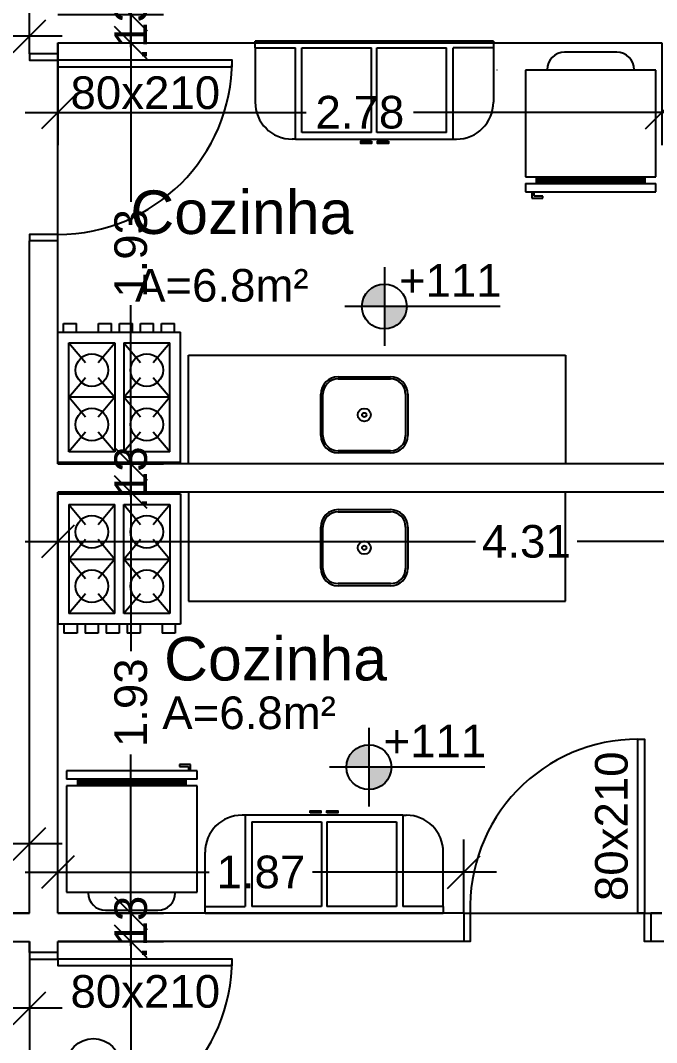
# Model space of a CAD drawing. Extents: x -120 to 1117, y 5 to 675.
# Drawn here: x 25.982 to 28.905, y 86.52 to 91.217 of the extents above; entities that cross this region are included whole.
import ezdxf
from ezdxf.enums import TextEntityAlignment as Align

# ---------------------------------------------------------------- set-up
doc = ezdxf.new("R2010")
doc.units = 0
doc.header["$MEASUREMENT"] = 0
doc.layers.get('0').update_dxf_attribs({"linetype": 'CONTINUOUS'})
doc.layers.get('DEFPOINTS').update_dxf_attribs({"linetype": 'CONTINUOUS'})
for name, color, linetype in [('cota', 1, 'CONTINUOUS'), ('janela-porta', 6, 'CONTINUOUS'), ('moveis', 253, 'CONTINUOUS'), ('nivel', 4, 'CONTINUOUS'), ('parede', 2, 'CONTINUOUS'), ('piso', 4, 'CONTINUOUS'), ('texto', 7, 'CONTINUOUS'), ('vegetacao', 82, 'CONTINUOUS')]:
    doc.layers.add(name, color=color, linetype=linetype)
doc.styles.get("Standard").update_dxf_attribs({"font": 'arial.ttf'})
doc.dimstyles.new('cotass', dxfattribs={"dimtxt": 0.15, "dimasz": 0.15, "dimexe": 0.15, "dimexo": 0, "dimgap": 0.05, "dimtad": 0, "dimzin": 4, "dimdsep": 46, "dimtxsty": 'Standard', "dimblk": 'OBLIQUE', "dimcen": 0, "dimdle": 0.15, "dimclrd": 256, "dimclrt": 4, "dimadec": 0, "dimazin": 1, "dimtfac": 1, "dimtix": 1, "dimtofl": 0, "dimtmove": 0, "dimatfit": 3, "dimldrblk": 'OPEN30', "dimfxl": 0, "dimtolj": 1, "dimtzin": 0, "dimlwd": -1, "dimarcsym": 0})

# ---------------------------------------------------------------- blocks, each defined once
blk = doc.blocks.new('_Oblique')
at = {"color": 0, "linetype": 'ByBlock', "lineweight": -2}
blk.add_line((-0.5, -0.5), (0.5, 0.5), dxfattribs=at)
blk = doc.blocks.new('*D203')
at = {"layer": 'cota', "color": 0, "lineweight": -2, "transparency": 16777216}
for p, q in [((23.2193, 86.9837), (23.2193, 86.5277)), ((26.0244, 86.9837), (26.0244, 86.5277))]:
    blk.add_line(p, q, dxfattribs=at)
at = {"layer": 'cota', "transparency": 16777216}
for p, q in [((23.0693, 86.6777), (24.3902, 86.6777)), ((26.1744, 86.6777), (24.8535, 86.6777))]:
    blk.add_line(p, q, dxfattribs=at)
at = {"layer": 'DEFPOINTS', "color": 0, "transparency": 16777216}
for p in [(23.2193, 86.9837), (26.0244, 86.9837), (26.0244, 86.6777)]:
    blk.add_point(p, dxfattribs=at)
at = {"layer": 'cota', "transparency": 16777216, "xscale": 0.15, "yscale": 0.15, "zscale": 0.15, "rotation": 180}
blk.add_blockref('_Oblique', (23.2193, 86.6777), dxfattribs=at)
at = {"layer": 'cota', "transparency": 16777216, "xscale": 0.15, "yscale": 0.15, "zscale": 0.15}
blk.add_blockref('_Oblique', (26.0244, 86.6777), dxfattribs=at)
at = {"layer": 'cota', "color": 4, "transparency": 16777216, "insert": (24.6219, 86.6777), "char_height": 0.15, "attachment_point": 5}
blk.add_mtext('\\A1;2.81', dxfattribs=at)
blk = doc.blocks.new('_Open30')
at = {"color": 0, "linetype": 'ByBlock', "lineweight": -2}
for p, q in [((-1, 0.268), (0, 0)), ((0, 0), (-1, -0.268)), ((0, 0), (-1, 0))]:
    blk.add_line(p, q, dxfattribs=at)
blk = doc.blocks.new('*D208')
at = {"layer": 'cota', "transparency": 16777216}
for p, q in [((26.4898, 87.1337), (26.4898, 85.4135)), ((26.4898, 83.2037), (26.4898, 84.9239))]:
    blk.add_line(p, q, dxfattribs=at)
at = {"layer": 'cota', "color": 0, "lineweight": -2, "transparency": 16777216}
for p, q in [((26.1544, 86.9837), (26.6398, 86.9837)), ((26.1544, 83.3537), (26.6398, 83.3537))]:
    blk.add_line(p, q, dxfattribs=at)
at = {"layer": 'DEFPOINTS', "color": 0, "transparency": 16777216}
for p in [(26.1544, 86.9837), (26.4898, 86.9837), (26.1544, 83.3537)]:
    blk.add_point(p, dxfattribs=at)
at = {"layer": 'cota', "transparency": 16777216, "xscale": 0.15, "yscale": 0.15, "zscale": 0.15}
for p, rotation in [((26.4898, 86.9837), 90), ((26.4898, 83.3537), 270)]:
    blk.add_blockref('_Oblique', p, dxfattribs=dict(at, rotation=rotation))
at = {"layer": 'cota', "color": 4, "transparency": 16777216, "insert": (26.4898, 85.1687), "char_height": 0.15, "attachment_point": 5, "rotation": 90}
blk.add_mtext('\\A1;3.63', dxfattribs=at)
blk = doc.blocks.new('*D209')
at = {"layer": 'cota', "transparency": 16777216}
for p, q in [((26.4898, 87.1137), (26.4898, 87.2637)), ((26.4898, 86.9837), (26.4898, 86.8337))]:
    blk.add_line(p, q, dxfattribs=at)
at = {"layer": 'cota', "color": 0, "lineweight": -2, "transparency": 16777216}
for p, q in [((26.1544, 87.1137), (26.6398, 87.1137)), ((26.1544, 86.9837), (26.6398, 86.9837))]:
    blk.add_line(p, q, dxfattribs=at)
at = {"layer": 'DEFPOINTS', "color": 0, "transparency": 16777216}
for p in [(26.1544, 87.1137), (26.4898, 87.1137), (26.1544, 86.9837)]:
    blk.add_point(p, dxfattribs=at)
at = {"layer": 'cota', "transparency": 16777216, "xscale": 0.15, "yscale": 0.15, "zscale": 0.15}
for p, rotation in [((26.4898, 87.1137), 270), ((26.4898, 86.9837), 90)]:
    blk.add_blockref('_Oblique', p, dxfattribs=dict(at, rotation=rotation))
at = {"layer": 'cota', "color": 4, "transparency": 16777216, "insert": (26.4898, 87.0487), "char_height": 0.15, "attachment_point": 5, "rotation": 90}
blk.add_mtext('\\A1;.13', dxfattribs=at)
blk = doc.blocks.new('*D210')
at = {"layer": 'cota', "transparency": 16777216}
for p, q in [((26.4898, 89.1987), (26.4898, 88.319)), ((26.4898, 86.9637), (26.4898, 87.8435))]:
    blk.add_line(p, q, dxfattribs=at)
at = {"layer": 'cota', "color": 0, "lineweight": -2, "transparency": 16777216}
for p, q in [((26.1544, 89.0487), (26.6398, 89.0487)), ((26.1544, 87.1137), (26.6398, 87.1137))]:
    blk.add_line(p, q, dxfattribs=at)
at = {"layer": 'DEFPOINTS', "color": 0, "transparency": 16777216}
for p in [(26.1544, 89.0487), (26.4898, 89.0487), (26.1544, 87.1137)]:
    blk.add_point(p, dxfattribs=at)
at = {"layer": 'cota', "transparency": 16777216, "xscale": 0.15, "yscale": 0.15, "zscale": 0.15}
for p, rotation in [((26.4898, 89.0487), 90), ((26.4898, 87.1137), 270)]:
    blk.add_blockref('_Oblique', p, dxfattribs=dict(at, rotation=rotation))
at = {"layer": 'cota', "color": 4, "transparency": 16777216, "insert": (26.4898, 88.0812), "char_height": 0.15, "attachment_point": 5, "rotation": 90}
blk.add_mtext('\\A1;1.93', dxfattribs=at)
blk = doc.blocks.new('*D211')
at = {"layer": 'cota', "transparency": 16777216}
for p, q in [((26.4898, 89.1787), (26.4898, 89.3287)), ((26.4898, 89.0487), (26.4898, 88.8987))]:
    blk.add_line(p, q, dxfattribs=at)
at = {"layer": 'cota', "color": 0, "lineweight": -2, "transparency": 16777216}
for p, q in [((26.1544, 89.1787), (26.6398, 89.1787)), ((26.1544, 89.0487), (26.6398, 89.0487))]:
    blk.add_line(p, q, dxfattribs=at)
at = {"layer": 'DEFPOINTS', "color": 0, "transparency": 16777216}
for p in [(26.1544, 89.1787), (26.4898, 89.1787), (26.1544, 89.0487)]:
    blk.add_point(p, dxfattribs=at)
at = {"layer": 'cota', "transparency": 16777216, "xscale": 0.15, "yscale": 0.15, "zscale": 0.15}
for p, rotation in [((26.4898, 89.1787), 270), ((26.4898, 89.0487), 90)]:
    blk.add_blockref('_Oblique', p, dxfattribs=dict(at, rotation=rotation))
at = {"layer": 'cota', "color": 4, "transparency": 16777216, "insert": (26.4898, 89.1137), "char_height": 0.15, "attachment_point": 5, "rotation": 90}
blk.add_mtext('\\A1;.13', dxfattribs=at)
blk = doc.blocks.new('*D212')
at = {"layer": 'cota', "transparency": 16777216}
for p, q in [((26.4898, 91.2637), (26.4898, 90.384)), ((26.4898, 89.0287), (26.4898, 89.9085))]:
    blk.add_line(p, q, dxfattribs=at)
at = {"layer": 'cota', "color": 0, "lineweight": -2, "transparency": 16777216}
for p, q in [((26.1544, 91.1137), (26.6398, 91.1137)), ((26.1544, 89.1787), (26.6398, 89.1787))]:
    blk.add_line(p, q, dxfattribs=at)
at = {"layer": 'DEFPOINTS', "color": 0, "transparency": 16777216}
for p in [(26.1544, 91.1137), (26.4898, 91.1137), (26.1544, 89.1787)]:
    blk.add_point(p, dxfattribs=at)
at = {"layer": 'cota', "transparency": 16777216, "xscale": 0.15, "yscale": 0.15, "zscale": 0.15}
for p, rotation in [((26.4898, 91.1137), 90), ((26.4898, 89.1787), 270)]:
    blk.add_blockref('_Oblique', p, dxfattribs=dict(at, rotation=rotation))
at = {"layer": 'cota', "color": 4, "transparency": 16777216, "insert": (26.4898, 90.1462), "char_height": 0.15, "attachment_point": 5, "rotation": 90}
blk.add_mtext('\\A1;1.93', dxfattribs=at)
blk = doc.blocks.new('*D213')
at = {"layer": 'cota', "transparency": 16777216}
for p, q in [((26.4898, 91.2437), (26.4898, 91.3937)), ((26.4898, 91.1137), (26.4898, 90.9637))]:
    blk.add_line(p, q, dxfattribs=at)
at = {"layer": 'cota', "color": 0, "lineweight": -2, "transparency": 16777216}
for p, q in [((26.1544, 91.2437), (26.6398, 91.2437)), ((26.1544, 91.1137), (26.6398, 91.1137))]:
    blk.add_line(p, q, dxfattribs=at)
at = {"layer": 'DEFPOINTS', "color": 0, "transparency": 16777216}
for p in [(26.1544, 91.2437), (26.4898, 91.2437), (26.1544, 91.1137)]:
    blk.add_point(p, dxfattribs=at)
at = {"layer": 'cota', "transparency": 16777216, "xscale": 0.15, "yscale": 0.15, "zscale": 0.15}
for p, rotation in [((26.4898, 91.2437), 270), ((26.4898, 91.1137), 90)]:
    blk.add_blockref('_Oblique', p, dxfattribs=dict(at, rotation=rotation))
at = {"layer": 'cota', "color": 4, "transparency": 16777216, "insert": (26.4898, 91.1787), "char_height": 0.15, "attachment_point": 5, "rotation": 90}
blk.add_mtext('\\A1;.13', dxfattribs=at)
blk = doc.blocks.new('*D214')
at = {"layer": 'cota', "transparency": 16777216}
for p, q in [((26.4898, 92.3937), (26.4898, 91.9812)), ((26.4898, 91.0937), (26.4898, 91.5062))]:
    blk.add_line(p, q, dxfattribs=at)
at = {"layer": 'cota', "color": 0, "lineweight": -2, "transparency": 16777216}
for p, q in [((26.1544, 92.2437), (26.6398, 92.2437)), ((26.1544, 91.2437), (26.6398, 91.2437))]:
    blk.add_line(p, q, dxfattribs=at)
at = {"layer": 'DEFPOINTS', "color": 0, "transparency": 16777216}
for p in [(26.1544, 92.2437), (26.4898, 92.2437), (26.1544, 91.2437)]:
    blk.add_point(p, dxfattribs=at)
at = {"layer": 'cota', "transparency": 16777216, "xscale": 0.15, "yscale": 0.15, "zscale": 0.15}
for p, rotation in [((26.4898, 92.2437), 90), ((26.4898, 91.2437), 270)]:
    blk.add_blockref('_Oblique', p, dxfattribs=dict(at, rotation=rotation))
at = {"layer": 'cota', "color": 4, "transparency": 16777216, "insert": (26.4898, 91.7437), "char_height": 0.15, "attachment_point": 5, "rotation": 90}
blk.add_mtext('\\A1;1.00', dxfattribs=at)
blk = doc.blocks.new('*D224')
at = {"layer": 'cota', "transparency": 16777216}
for p, q in [((25.6693, 92.3937), (25.6693, 89.9235)), ((25.6693, 86.9637), (25.6693, 89.4339))]:
    blk.add_line(p, q, dxfattribs=at)
at = {"layer": 'cota', "color": 0, "lineweight": -2, "transparency": 16777216}
for p, q in [((26.0244, 92.2437), (25.5193, 92.2437)), ((26.0244, 87.1137), (25.5193, 87.1137))]:
    blk.add_line(p, q, dxfattribs=at)
at = {"layer": 'DEFPOINTS', "color": 0, "transparency": 16777216}
for p in [(26.0244, 92.2437), (25.6693, 87.1137), (26.0244, 87.1137)]:
    blk.add_point(p, dxfattribs=at)
at = {"layer": 'cota', "transparency": 16777216, "xscale": 0.15, "yscale": 0.15, "zscale": 0.15}
for p, rotation in [((25.6693, 92.2437), 90), ((25.6693, 87.1137), 270)]:
    blk.add_blockref('_Oblique', p, dxfattribs=dict(at, rotation=rotation))
at = {"layer": 'cota', "color": 4, "transparency": 16777216, "insert": (25.6693, 89.6787), "char_height": 0.15, "attachment_point": 5, "rotation": 90}
blk.add_mtext('\\A1;5.13', dxfattribs=at)
blk = doc.blocks.new('*D226')
at = {"layer": 'cota', "color": 0, "lineweight": -2, "transparency": 16777216}
for p, q in [((26.1544, 89.0487), (26.1544, 88.6722)), ((30.4594, 89.0487), (30.4594, 88.6722))]:
    blk.add_line(p, q, dxfattribs=at)
at = {"layer": 'cota', "transparency": 16777216}
for p, q in [((26.0044, 88.8222), (28.0735, 88.8222)), ((30.6094, 88.8222), (28.5402, 88.8222))]:
    blk.add_line(p, q, dxfattribs=at)
at = {"layer": 'DEFPOINTS', "color": 0, "transparency": 16777216}
for p in [(26.1544, 89.0487), (30.4594, 89.0487), (26.1544, 88.8222)]:
    blk.add_point(p, dxfattribs=at)
at = {"layer": 'cota', "transparency": 16777216, "xscale": 0.15, "yscale": 0.15, "zscale": 0.15, "rotation": 180}
blk.add_blockref('_Oblique', (26.1544, 88.8222), dxfattribs=at)
at = {"layer": 'cota', "transparency": 16777216, "xscale": 0.15, "yscale": 0.15, "zscale": 0.15}
blk.add_blockref('_Oblique', (30.4594, 88.8222), dxfattribs=at)
at = {"layer": 'cota', "color": 4, "transparency": 16777216, "insert": (28.3069, 88.8222), "char_height": 0.15, "attachment_point": 5}
blk.add_mtext('\\A1;4.31', dxfattribs=at)
blk = doc.blocks.new('*D260')
at = {"layer": 'cota', "color": 0, "lineweight": -2, "transparency": 16777216}
for p, q in [((26.1544, 87.1137), (26.1544, 87.4528)), ((28.0194, 87.1137), (28.0194, 87.4528))]:
    blk.add_line(p, q, dxfattribs=at)
at = {"layer": 'cota', "transparency": 16777216}
for p, q in [((26.0044, 87.3028), (26.8491, 87.3028)), ((28.1694, 87.3028), (27.3246, 87.3028))]:
    blk.add_line(p, q, dxfattribs=at)
at = {"layer": 'DEFPOINTS', "color": 0, "transparency": 16777216}
for p in [(26.1544, 87.3028), (26.1544, 87.1137), (28.0194, 87.1137)]:
    blk.add_point(p, dxfattribs=at)
at = {"layer": 'cota', "transparency": 16777216, "xscale": 0.15, "yscale": 0.15, "zscale": 0.15, "rotation": 180}
blk.add_blockref('_Oblique', (26.1544, 87.3028), dxfattribs=at)
at = {"layer": 'cota', "transparency": 16777216, "xscale": 0.15, "yscale": 0.15, "zscale": 0.15}
blk.add_blockref('_Oblique', (28.0194, 87.3028), dxfattribs=at)
at = {"layer": 'cota', "color": 4, "transparency": 16777216, "insert": (27.0869, 87.3028), "char_height": 0.15, "attachment_point": 5}
blk.add_mtext('\\A1;1.87', dxfattribs=at)
blk = doc.blocks.new('*D270')
at = {"layer": 'cota', "color": 0, "lineweight": -2, "transparency": 16777216}
for p, q in [((26.1544, 91.1137), (26.1544, 90.6442)), ((28.9294, 91.1137), (28.9294, 90.6442))]:
    blk.add_line(p, q, dxfattribs=at)
at = {"layer": 'cota', "transparency": 16777216}
for p, q in [((26.0044, 90.7942), (27.2956, 90.7942)), ((29.0794, 90.7942), (27.7881, 90.7942))]:
    blk.add_line(p, q, dxfattribs=at)
at = {"layer": 'DEFPOINTS', "color": 0, "transparency": 16777216}
for p in [(26.1544, 91.1137), (28.9294, 91.1137), (26.1544, 90.7942)]:
    blk.add_point(p, dxfattribs=at)
at = {"layer": 'cota', "transparency": 16777216, "xscale": 0.15, "yscale": 0.15, "zscale": 0.15, "rotation": 180}
blk.add_blockref('_Oblique', (26.1544, 90.7942), dxfattribs=at)
at = {"layer": 'cota', "transparency": 16777216, "xscale": 0.15, "yscale": 0.15, "zscale": 0.15}
blk.add_blockref('_Oblique', (28.9294, 90.7942), dxfattribs=at)
at = {"layer": 'cota', "color": 4, "transparency": 16777216, "insert": (27.5419, 90.7942), "char_height": 0.15, "attachment_point": 5}
blk.add_mtext('\\A1;2.78', dxfattribs=at)
blk = doc.blocks.new('*D275')
at = {"layer": 'cota', "color": 0, "lineweight": -2, "transparency": 16777216}
for p, q in [((23.3493, 87.1137), (23.3493, 87.5829)), ((26.0244, 87.1137), (26.0244, 87.5829))]:
    blk.add_line(p, q, dxfattribs=at)
at = {"layer": 'cota', "transparency": 16777216}
for p, q in [((23.1993, 87.4329), (24.4406, 87.4329)), ((26.1744, 87.4329), (24.9331, 87.4329))]:
    blk.add_line(p, q, dxfattribs=at)
at = {"layer": 'DEFPOINTS', "color": 0, "transparency": 16777216}
for p in [(26.0244, 87.4329), (23.3493, 87.1137), (26.0244, 87.1137)]:
    blk.add_point(p, dxfattribs=at)
at = {"layer": 'cota', "transparency": 16777216, "xscale": 0.15, "yscale": 0.15, "zscale": 0.15, "rotation": 180}
blk.add_blockref('_Oblique', (23.3493, 87.4329), dxfattribs=at)
at = {"layer": 'cota', "transparency": 16777216, "xscale": 0.15, "yscale": 0.15, "zscale": 0.15}
blk.add_blockref('_Oblique', (26.0244, 87.4329), dxfattribs=at)
at = {"layer": 'cota', "color": 4, "transparency": 16777216, "insert": (24.6868, 87.4329), "char_height": 0.15, "attachment_point": 5}
blk.add_mtext('\\A1;2.68', dxfattribs=at)
blk = doc.blocks.new('*D277')
at = {"layer": 'cota', "color": 0, "lineweight": -2, "transparency": 16777216}
for p, q in [((25.0293, 91.4137), (25.0293, 90.9939)), ((26.0244, 91.1137), (26.0244, 91.2939))]:
    blk.add_line(p, q, dxfattribs=at)
at = {"layer": 'cota', "transparency": 16777216}
for p, q in [((24.8793, 91.1439), (25.2893, 91.1439)), ((26.1744, 91.1439), (25.7643, 91.1439))]:
    blk.add_line(p, q, dxfattribs=at)
at = {"layer": 'DEFPOINTS', "color": 0, "transparency": 16777216}
for p in [(25.0293, 91.4137), (26.0244, 91.1439), (26.0244, 91.1137)]:
    blk.add_point(p, dxfattribs=at)
at = {"layer": 'cota', "transparency": 16777216, "xscale": 0.15, "yscale": 0.15, "zscale": 0.15, "rotation": 180}
blk.add_blockref('_Oblique', (25.0293, 91.1439), dxfattribs=at)
at = {"layer": 'cota', "transparency": 16777216, "xscale": 0.15, "yscale": 0.15, "zscale": 0.15}
blk.add_blockref('_Oblique', (26.0244, 91.1439), dxfattribs=at)
at = {"layer": 'cota', "color": 4, "transparency": 16777216, "insert": (25.5268, 91.1439), "char_height": 0.15, "attachment_point": 5}
blk.add_mtext('\\A1;1.00', dxfattribs=at)
blk = doc.blocks.new('NIVEL')
at = {"layer": 'nivel'}
h = blk.add_hatch(color=256, dxfattribs=at)
h.paths.add_polyline_path([(0, 0.1375, 0.414214), (-0.1375, 0), (0, 0)])
h.paths.add_polyline_path([(0, 0), (0, -0.1375, 0.414214), (0.1375, 0)])
for p, q in [((0, 0.2417), (0, -0.2417)), ((0.7095, 0), (-0.2418, 0))]:
    blk.add_line(p, q, dxfattribs=at)
blk.add_circle((0, 0), 0.1375, dxfattribs=at)

msp = doc.modelspace()

# ---------------------------------------------------------------- hatches: boundary and pattern name
at = {"layer": 'vegetacao'}
h = msp.add_hatch(dxfattribs=at)
h.set_pattern_fill('ANGLE', color=256, scale=2, style=0)
h.set_pattern_definition([(0, (0, 0), (0, 0.55), [0.4, -0.15]), (90, (0, 0), (-0.55, 3e-17), [0.4, -0.15])])
edge = h.paths.add_edge_path()
edge.add_line((33.5894, 75.9237), (33.5894, 116.2837))
edge.add_line((33.5894, 116.2837), (9.8693, 116.2837))
edge.add_line((9.8693, 116.2837), (9.8693, 110.2837))
edge.add_line((9.8693, 110.2837), (27.5894, 110.2837))
edge.add_arc((27.5894, 107.2837), 3, 0, 90, ccw=False)
edge.add_line((30.5894, 107.2837), (30.5894, 75.9237))
edge.add_line((30.5894, 75.9237), (33.5894, 75.9237))
edge = h.paths.add_edge_path(flags=17)
edge.add_line((27.3693, 110.2837), (27.5894, 110.2837))
edge.add_arc((27.5894, 107.2837), 3, 0, 90, ccw=False)
edge.add_line((30.5894, 107.2837), (30.5894, 93.8737))
edge.add_line((30.5894, 93.8737), (24.8993, 93.8737))
edge.add_line((24.8993, 93.8737), (24.8993, 91.5437))
edge.add_line((24.8993, 91.5437), (22.8493, 91.5437))
edge.add_line((22.8493, 91.5437), (22.8493, 95.2856))
edge.add_line((22.8493, 95.2856), (27.8493, 95.2856))
edge.add_line((27.8493, 95.2856), (27.8493, 97.7856))
edge.add_line((27.8493, 97.7856), (27.2544, 97.7856))
edge.add_line((27.2544, 97.7856), (27.2544, 105.2837))
edge.add_line((27.2544, 105.2837), (27.3693, 105.2837))
edge.add_line((27.3693, 105.2837), (27.3693, 110.2837))
h.paths.add_polyline_path([(22.8493, 95.2856), (22.8493, 97.7856), (27.8493, 97.7856), (27.8493, 95.2856)], flags=16)
h.paths.add_polyline_path([(22.2544, 97.7856), (22.2544, 100.2856), (27.2544, 100.2856), (27.2544, 97.7856)], flags=17)
h.paths.add_polyline_path([(22.2544, 100.2856), (22.2544, 102.7856), (27.2544, 102.7856), (27.2544, 100.2856)], flags=17)
h.paths.add_polyline_path([(22.2544, 102.7856), (22.2544, 105.2856), (27.2544, 105.2856), (27.2544, 102.7856)], flags=17)
h.paths.add_polyline_path([(27.3693, 105.2837), (24.8693, 105.2837), (24.8693, 110.2837), (27.3693, 110.2837)], flags=16)
h.paths.add_polyline_path([(24.8693, 105.2837), (22.3693, 105.2837), (22.3693, 110.2837), (24.8693, 110.2837)], flags=17)
h.paths.add_polyline_path([(22.3693, 105.2837), (19.8693, 105.2837), (19.8693, 110.2837), (22.3693, 110.2837)], flags=17)
h.paths.add_polyline_path([(19.8693, 105.2837), (17.3693, 105.2837), (17.3693, 110.2837), (19.8693, 110.2837)], flags=17)
h.paths.add_polyline_path([(17.3693, 105.2837), (14.8693, 105.2837), (14.8693, 110.2837), (17.3693, 110.2837)], flags=17)
h.paths.add_polyline_path([(14.8693, 105.2837), (12.3693, 105.2837), (12.3693, 110.2837), (14.8693, 110.2837)], flags=17)
h = msp.add_hatch(dxfattribs=at)
h.set_pattern_fill('TRACOS2', color=256, scale=2, style=0)
h.set_pattern_definition([(0, (1.44, 0.96), (0.88, 1.52), [0.08, -1.34, 0.06, -0.58, 0.12, -1.42]), (5, (0.54, 1.68), (0.787509, 1.554551), [0.16, -1.34, 0.12, -0.58, 0.24, -1.42]), (10, (1.06, 1.78), (0.53784, 1.902295), [0.14, -0.34, 0.18, -1.06, 0.1, -1.32]), (15, (0.7, 1.96), (0.450046, 1.797737), [0.28, -0.34, 0.3, -1.06, 0.22, -1.32]), (20, (0.86, 1.14), (0.889806, 1.473175), [0.16, -1.1, 0.14, -0.82, 0.1, -0.64]), (25, (1.14, 0.86), (0.9972314, 1.458057), [0.22, -1.1, 0.28, -0.82, 0.24, -0.64]), (30, (1.44, 1.02), (-0.146462, 1.69368), [0.1, -0.66, 0.08, -0.98, 0.06, -1.3]), (35, (0.54, 0.3), (0.148824, 1.9842), [0.22, -0.66, 0.16, -0.98, 0.12, -1.3]), (40, (0.88, 1.46), (0.225573, 1.442469), [0.08, -0.88, 0.06, -0.56, 0.16, -1.02]), (45, (0.88, 0.74), (-0.410122, 1.965757), [0.16, -0.88, 0.12, -0.56, 0.3, -1.02]), (50, (1.18, 0.74), (-0.534986, 1.571557), [0.04, -0.74, 0.1, -1.22, 0.12, -0.62]), (60, (1.24, 0.88), (-0.663154, 1.491384), [0.1, -0.82, 0.04, -0.96, 0.08, -0.74]), (65, (0.52, 0.88), (-0.486328, 2.080453), [0.22, -0.82, 0.08, -0.96, 0.16, -0.74]), (70, (1.02, 0.64), (-0.732615, 1.437246), [0.06, -0.38, 0.12, -0.64, 0.08, -0.88]), (75, (0.3, 0.46), (-1.550558, 1.554275), [0.12, -0.38, 0.24, -0.64, 0.16, -0.88]), (80, (1.12, 1.82), (-1.390436, 1.09813), [0.14, -0.88, 0.06, -1.04, 0.12, -0.98]), (85, (1.3, 0.38), (-1.660168, 0.988455), [0.28, -0.88, 0.12, -1.04, 0.24, -0.98]), (90, (1.24, 0.96), (-1.76, 0.74), [0.12, -0.62, 0.08, -1.22, 0.04, -1.24]), (95, (0.52, 1.68), (-1.88055, 1.30105), [0.24, -0.62, 0.08, -1.22, 0.08, -1.24]), (100, (0.92, 1.58), (-1.653143, 0.967635), [0.14, -0.78, 0.12, -0.64, 0.14, -1.46]), (105, (1.28, 1.94), (-1.731187, 0.819872), [0.28, -0.78, 0.24, -0.64, 0.28, -1.46]), (110, (0.78, 0.44), (-1.602936, 0.544608), [0.16, -0.52, 0.08, -1.06, 0.12, -1.16]), (115, (1.86, 0.44), (-1.644302, 0.40283), [0.3, -0.52, 0.16, -1.06, 0.24, -1.16]), (120, (0.24, 0.68), (-1.911, 0.189948), [0.1, -1.34, 0.12, -0.62, 0.14, -0.82]), (125, (0.42, 0.86), (-2.170974, 0.066875), [0.22, -1.34, 0.24, -0.62, 0.28, -0.82]), (130, (0.68, 0.24), (-1.860718, 0.475107), [0.06, -0.44, 0.08, -0.86, 0.16, -1.12]), (135, (0.86, 0.42), (-2.149605, 0.311127), [0.12, -0.44, 0.16, -0.86, 0.3, -1.12]), (140, (0.08, 1.84), (-1.470646, -0.228038), [0.12, -0.72, 0.14, -0.62, 0.08, -0.84]), (145, (0.88, 0.58), (-1.548418, -0.502793), [0.24, -0.72, 0.28, -0.62, 0.16, -0.84]), (150, (1.74, 0.12), (-1.3655, -0.805115), [0.08, -0.56, 0.16, -1.24, 0.14, -1.14]), (155, (1.56, 1.22), (-1.77954, -0.692849), [0.16, -0.56, 0.3, -1.24, 0.28, -1.14]), (160, (0.42, 1.24), (-1.586007, -1.082858), [0.12, -0.84, 0.1, -0.76, 0.08, -1.22]), (165, (0.24, 0.52), (-1.706049, -1.344246), [0.24, -0.84, 0.22, -0.76, 0.16, -1.22]), (170, (0.54, 0.76), (-1.437627, -1.127488), [0.18, -0.66, 0.12, -0.9, 0.16, -0.88]), (175, (1.44, 1.66), (-1.365265, -1.607125), [0.22, -0.66, 0.24, -0.9, 0.26, -0.88])])
h.paths.add_polyline_path([(33.5894, 116.2837), (21.7193, 116.2837), (21.7193, 110.2837), (27.5894, 110.2837, -0.414214), (30.5894, 107.2837), (30.5894, 76.1987), (31.8894, 76.1987), (31.8894, 76.1487), (30.5894, 76.1487), (30.5894, 75.9237), (33.5894, 75.9237)])

# ---------------------------------------------------------------- linework, layer by layer
at = {"layer": 'cota', "color": 6}
msp.add_circle((26.3173, 86.4132), 0.125, dxfattribs=at)
at = {"layer": 'janela-porta', "color": 6, "linetype": 'Continuous'}
msp.add_line((28.0194, 87.1137), (28.0494, 87.1137), dxfattribs=at)
for points in [[(26.0244, 91.0637), (26.0244, 91.0337), (26.1544, 91.0337), (26.1544, 91.0637)], [(26.1544, 90.2037), (26.1544, 90.2337), (26.0244, 90.2337), (26.0244, 90.2037)], [(28.0194, 87.1137), (28.0494, 87.1137), (28.0494, 86.9837), (28.0194, 86.9837)], [(28.8794, 86.9837), (28.8494, 86.9837), (28.8494, 87.1137), (28.8794, 87.1137)], [(26.0244, 86.9337), (26.0244, 86.9037), (26.1544, 86.9037), (26.1544, 86.9337)]]:
    msp.add_lwpolyline(points, dxfattribs=at)
for points in [[(26.1544, 91.0337), (26.1544, 91.0037), (26.9544, 91.0037), (26.9544, 91.0337), (26.1544, 91.0337)], [(28.8494, 87.1137), (28.8194, 87.1137), (28.8194, 87.9137), (28.8494, 87.9137), (28.8494, 87.1137)], [(26.1544, 86.9037), (26.1544, 86.8737), (26.9544, 86.8737), (26.9544, 86.9037), (26.1544, 86.9037)]]:
    msp.add_lwpolyline(points, close=True, dxfattribs=at)
for centre, radius, start, end in [((26.1544, 91.0337), 0.8, 270, 0), ((28.8194, 87.1432), 0.7705, 90, 182.1916), ((26.1544, 86.9037), 0.8, 270, 0)]:
    msp.add_arc(centre, radius, start, end, dxfattribs=at)
at = {"layer": 'moveis'}
for p, q in [((28.1555, 91.1214), (27.0609, 91.1214)), ((27.0609, 91.0914), (27.0609, 91.1214)), ((27.0609, 91.0914), (27.2459, 91.0914)), ((27.0609, 91.0914), (27.0609, 90.8414)), ((27.2459, 90.6714), (27.2459, 91.0914)), ((27.2759, 90.7013), (27.2759, 91.0914)), ((27.2759, 91.0914), (27.5959, 91.0914)), ((27.5959, 90.7013), (27.5959, 91.0914)), ((27.6205, 90.7013), (27.6205, 91.0914)), ((27.6205, 91.0914), (27.9405, 91.0914)), ((27.9405, 90.7013), (27.9405, 91.0914)), ((28.1555, 91.0914), (27.9705, 91.0914)), ((27.9705, 90.6714), (27.9705, 91.0914)), ((28.1555, 91.1214), (28.1555, 91.0914)), ((28.1555, 91.0914), (28.1555, 90.8414)), ((28.7226, 91.0706), (28.4826, 91.0706)), ((28.172, 90.9906), (28.172, 90.9878)), ((28.9026, 90.9878), (28.3026, 90.9878)), ((28.3026, 90.9878), (28.3026, 90.4978)), ((28.8026, 90.9878), (28.8026, 90.9906)), ((28.9026, 90.4978), (28.9026, 90.9878)), ((27.2459, 90.6714), (27.2309, 90.6714)), ((27.2459, 90.6714), (27.9705, 90.6714)), ((27.5959, 90.7013), (27.2759, 90.7013)), ((27.9405, 90.7013), (27.6205, 90.7013)), ((27.9705, 90.6714), (27.9855, 90.6714)), ((28.3026, 90.4978), (28.9026, 90.4978)), ((28.3026, 90.4678), (28.3026, 90.4297)), ((28.3026, 90.4678), (28.9026, 90.4678)), ((28.3526, 90.4978), (28.3526, 90.4678)), ((28.3526, 90.4898), (28.8526, 90.4898)), ((28.3526, 90.4828), (28.8526, 90.4828)), ((28.3526, 90.4758), (28.8526, 90.4758)), ((28.8526, 90.4678), (28.8526, 90.4978)), ((28.9026, 90.4297), (28.9026, 90.4678)), ((28.3026, 90.4297), (28.9026, 90.4297)), ((28.3326, 90.4297), (28.3326, 90.3997)), ((28.3426, 90.4097), (28.3426, 90.4297)), ((28.3326, 90.3997), (28.3826, 90.3997)), ((28.3826, 90.4097), (28.3426, 90.4097)), ((28.3826, 90.3997), (28.3826, 90.4097)), ((26.1796, 89.8249), (26.2396, 89.8249)), ((26.1796, 89.7849), (26.1796, 89.8249)), ((26.2396, 89.7849), (26.2396, 89.8249)), ((26.3406, 89.7849), (26.3406, 89.8249)), ((26.3406, 89.8249), (26.4006, 89.8249)), ((26.4006, 89.7849), (26.4006, 89.8249)), ((26.4373, 89.8249), (26.4973, 89.8249)), ((26.4373, 89.7849), (26.4373, 89.8249)), ((26.4973, 89.7849), (26.4973, 89.8249)), ((26.5339, 89.8249), (26.594, 89.8249)), ((26.5339, 89.7849), (26.5339, 89.8249)), ((26.594, 89.7849), (26.594, 89.8249)), ((26.6307, 89.7849), (26.6307, 89.8249)), ((26.6307, 89.8249), (26.6906, 89.8249)), ((26.6906, 89.7849), (26.6906, 89.8249)), ((26.1546, 89.1849), (26.1546, 89.7849)), ((26.1546, 89.7849), (26.7184, 89.7849)), ((26.7184, 89.1849), (26.7184, 89.7849)), ((26.2046, 89.7349), (26.4165, 89.7349)), ((26.2046, 89.2349), (26.2046, 89.7349)), ((26.2046, 89.7349), (26.2815, 89.6442)), ((26.3396, 89.6442), (26.4165, 89.7349)), ((26.4165, 89.7349), (26.4165, 89.2349)), ((26.4565, 89.7349), (26.4565, 89.2349)), ((26.4565, 89.7349), (26.6684, 89.7349)), ((26.4565, 89.7349), (26.5334, 89.6442)), ((26.5916, 89.6442), (26.6684, 89.7349)), ((26.6684, 89.2349), (26.6684, 89.7349)), ((26.7544, 89.1787), (26.7544, 89.6787)), ((26.7544, 89.6787), (28.4875, 89.6787)), ((28.4875, 89.6787), (28.4875, 89.1787)), ((26.2046, 89.4849), (26.2815, 89.5755)), ((26.3396, 89.5755), (26.4165, 89.4849)), ((26.4565, 89.4849), (26.5334, 89.5755)), ((26.5916, 89.5755), (26.6684, 89.4849)), ((27.4421, 89.5793), (27.6822, 89.5793)), ((27.4421, 89.5693), (27.6822, 89.5693)), ((26.4165, 89.4849), (26.2046, 89.4849)), ((26.2815, 89.3942), (26.2046, 89.4849)), ((26.4165, 89.4849), (26.3396, 89.3942)), ((26.6684, 89.4849), (26.4565, 89.4849)), ((26.5334, 89.3942), (26.4565, 89.4849)), ((26.6684, 89.4849), (26.5916, 89.3942)), ((27.3622, 89.3093), (27.3622, 89.4993)), ((27.3722, 89.3093), (27.3722, 89.4993)), ((27.7522, 89.4993), (27.7522, 89.3093)), ((27.7622, 89.4993), (27.7622, 89.3093)), ((26.2815, 89.3255), (26.2046, 89.2349)), ((26.4165, 89.2349), (26.3396, 89.3255)), ((26.5334, 89.3255), (26.4565, 89.2349)), ((26.6684, 89.2349), (26.5916, 89.3255)), ((26.4165, 89.2349), (26.2046, 89.2349)), ((26.6684, 89.2349), (26.4565, 89.2349)), ((27.6822, 89.2393), (27.4421, 89.2393)), ((27.6822, 89.2293), (27.4421, 89.2293)), ((26.7184, 89.1849), (26.1546, 89.1849)), ((26.1545, 89.0418), (26.7184, 89.0418)), ((26.1545, 89.0418), (26.1545, 88.4418)), ((26.7184, 89.0418), (26.7184, 88.4418)), ((26.7544, 89.0487), (26.7544, 88.5487)), ((28.4875, 88.5487), (28.4875, 89.0487)), ((26.2045, 88.9918), (26.2045, 88.4918)), ((26.2045, 88.9918), (26.4165, 88.9918)), ((26.2045, 88.9918), (26.2814, 88.9011)), ((26.3396, 88.9011), (26.4165, 88.9918)), ((26.4165, 88.4918), (26.4165, 88.9918)), ((26.4565, 88.4918), (26.4565, 88.9918)), ((26.4565, 88.9918), (26.6684, 88.9918)), ((26.4565, 88.9918), (26.5334, 88.9011)), ((26.5915, 88.9011), (26.6684, 88.9918)), ((26.6684, 88.9918), (26.6684, 88.4918)), ((27.4421, 88.9687), (27.6822, 88.9687)), ((27.4421, 88.9587), (27.6822, 88.9587)), ((27.3622, 88.6987), (27.3622, 88.8887)), ((27.3722, 88.6987), (27.3722, 88.8887)), ((27.7522, 88.8887), (27.7522, 88.6987)), ((27.7622, 88.8887), (27.7622, 88.6987)), ((26.2045, 88.7418), (26.2814, 88.8324)), ((26.3396, 88.8324), (26.4165, 88.7418)), ((26.4565, 88.7418), (26.5334, 88.8324)), ((26.5915, 88.8324), (26.6684, 88.7418)), ((26.2045, 88.7418), (26.4165, 88.7418)), ((26.2814, 88.6511), (26.2045, 88.7418)), ((26.4165, 88.7418), (26.3396, 88.6511)), ((26.4565, 88.7418), (26.6684, 88.7418)), ((26.5334, 88.6511), (26.4565, 88.7418)), ((26.6684, 88.7418), (26.5915, 88.6511)), ((27.6822, 88.6287), (27.4421, 88.6287)), ((27.6822, 88.6187), (27.4421, 88.6187)), ((26.2814, 88.5824), (26.2045, 88.4918)), ((26.4165, 88.4918), (26.3396, 88.5824)), ((26.5334, 88.5824), (26.4565, 88.4918)), ((26.6684, 88.4918), (26.5915, 88.5824)), ((26.7544, 88.5487), (28.4875, 88.5487)), ((26.4165, 88.4918), (26.2045, 88.4918)), ((26.6684, 88.4918), (26.4565, 88.4918)), ((26.7184, 88.4418), (26.1545, 88.4418)), ((26.1823, 88.4418), (26.1823, 88.4018)), ((26.2423, 88.4018), (26.1823, 88.4018)), ((26.2423, 88.4418), (26.2423, 88.4018)), ((26.279, 88.4418), (26.279, 88.4018)), ((26.339, 88.4018), (26.279, 88.4018)), ((26.339, 88.4418), (26.339, 88.4018)), ((26.3757, 88.4418), (26.3757, 88.4018)), ((26.4357, 88.4018), (26.3757, 88.4018)), ((26.4357, 88.4418), (26.4357, 88.4018)), ((26.4724, 88.4418), (26.4724, 88.4018)), ((26.5324, 88.4018), (26.4724, 88.4018)), ((26.5324, 88.4418), (26.5324, 88.4018)), ((26.6334, 88.4418), (26.6334, 88.4018)), ((26.6934, 88.4018), (26.6334, 88.4018)), ((26.6934, 88.4418), (26.6934, 88.4018)), ((26.7638, 87.7983), (26.7138, 87.7983)), ((26.7138, 87.7983), (26.7138, 87.7883)), ((26.7638, 87.7683), (26.7638, 87.7983)), ((26.1938, 87.7683), (26.1938, 87.7302)), ((26.7938, 87.7683), (26.1938, 87.7683)), ((26.7138, 87.7883), (26.7538, 87.7883)), ((26.7538, 87.7883), (26.7538, 87.7683)), ((26.7938, 87.7302), (26.7938, 87.7683)), ((26.7938, 87.7302), (26.1938, 87.7302)), ((26.1938, 87.7002), (26.1938, 87.2102)), ((26.7938, 87.7002), (26.1938, 87.7002)), ((26.2438, 87.7302), (26.2438, 87.7002)), ((26.7438, 87.7222), (26.2438, 87.7222)), ((26.7438, 87.7152), (26.2438, 87.7152)), ((26.7438, 87.7082), (26.2438, 87.7082)), ((26.7438, 87.7002), (26.7438, 87.7302)), ((26.7938, 87.2102), (26.7938, 87.7002)), ((27.0154, 87.5648), (27.0004, 87.5648)), ((27.7399, 87.5648), (27.0154, 87.5648)), ((27.0154, 87.5648), (27.0154, 87.1448)), ((27.7399, 87.5648), (27.7399, 87.1448)), ((27.7399, 87.5648), (27.755, 87.5648)), ((27.0454, 87.5348), (27.0454, 87.1448)), ((27.0454, 87.5348), (27.3654, 87.5348)), ((27.3654, 87.5348), (27.3654, 87.1448)), ((27.3899, 87.5348), (27.3899, 87.1448)), ((27.3899, 87.5348), (27.71, 87.5348)), ((27.71, 87.5348), (27.71, 87.1448)), ((26.8304, 87.1448), (26.8304, 87.3948)), ((27.925, 87.1448), (27.925, 87.3948)), ((26.1938, 87.2102), (26.7938, 87.2102)), ((26.2938, 87.2102), (26.2938, 87.2074)), ((26.6938, 87.2074), (26.6938, 87.2102)), ((26.8304, 87.1148), (26.8304, 87.1448)), ((26.8304, 87.1448), (27.0154, 87.1448)), ((27.3654, 87.1448), (27.0454, 87.1448)), ((27.71, 87.1448), (27.3899, 87.1448)), ((27.925, 87.1448), (27.7399, 87.1448)), ((27.925, 87.1448), (27.925, 87.1148)), ((26.3737, 87.1274), (26.6138, 87.1274)), ((26.8304, 87.1148), (27.925, 87.1148))]:
    msp.add_line(p, q, dxfattribs=at)
for points in [[(27.5959, 90.6614), (27.5959, 90.6513), (27.5459, 90.6513), (27.5459, 90.6614), (27.5959, 90.6614)], [(27.6731, 90.6614), (27.6731, 90.6513), (27.6231, 90.6513), (27.6231, 90.6614), (27.6731, 90.6614)], [(27.3129, 87.5748), (27.3129, 87.5848), (27.3629, 87.5848), (27.3629, 87.5748), (27.3129, 87.5748)], [(27.3899, 87.5748), (27.3899, 87.5848), (27.4399, 87.5848), (27.4399, 87.5748), (27.3899, 87.5748)]]:
    msp.add_lwpolyline(points, close=True, dxfattribs=at)
for centre, radius in [((26.3106, 89.6099), 0.075), ((26.5625, 89.6099), 0.075), ((26.3106, 89.3599), 0.075), ((26.5625, 89.3599), 0.075), ((27.5622, 89.4043), 0.03), ((27.5622, 89.4043), 0.01), ((26.3105, 88.8668), 0.075), ((26.5624, 88.8668), 0.075), ((27.5622, 88.7937), 0.03), ((27.5622, 88.7937), 0.01), ((26.3105, 88.6168), 0.075), ((26.5624, 88.6168), 0.075)]:
    msp.add_circle(centre, radius, dxfattribs=at)
for centre, radius, start, end in [((28.4826, 90.9906), 0.08, 90, 180), ((28.7226, 90.9906), 0.08, 0, 90), ((27.2309, 90.8414), 0.17, 180, 270), ((27.9855, 90.8414), 0.17, 270, 0), ((27.4421, 89.4993), 0.08, 90, 180), ((27.6822, 89.4993), 0.08, 0, 90), ((27.4421, 89.4993), 0.07, 90, 180), ((27.6822, 89.4993), 0.07, 0, 90), ((27.4421, 89.3093), 0.08, 180, 270), ((27.4421, 89.3093), 0.07, 180, 270), ((27.6822, 89.3093), 0.08, 270, 0), ((27.6822, 89.3093), 0.07, 270, 0), ((27.4421, 88.8887), 0.08, 90, 180), ((27.6822, 88.8887), 0.08, 0, 90), ((27.4421, 88.8887), 0.07, 90, 180), ((27.6822, 88.8887), 0.07, 0, 90), ((27.4421, 88.6987), 0.08, 180, 270), ((27.4421, 88.6987), 0.07, 180, 270), ((27.6822, 88.6987), 0.08, 270, 0), ((27.6822, 88.6987), 0.07, 270, 0), ((27.0004, 87.3948), 0.17, 90, 180), ((27.755, 87.3948), 0.17, 0, 90), ((26.3737, 87.2074), 0.08, 180, 270), ((26.6138, 87.2074), 0.08, 270, 0)]:
    msp.add_arc(centre, radius, start, end, dxfattribs=at)
at = {"layer": 'parede'}
for p, q in [((26.0244, 91.0637), (26.0244, 91.2937)), ((26.1544, 91.1137), (28.9294, 91.1137)), ((26.1544, 91.0637), (26.1544, 91.1137)), ((26.1544, 91.0637), (26.0244, 91.0637)), ((26.0244, 87.1137), (26.0244, 90.2037)), ((26.1544, 90.2037), (26.0244, 90.2037)), ((26.1544, 89.1787), (26.1544, 90.2037)), ((30.4594, 89.1787), (26.1544, 89.1787)), ((26.1544, 87.1137), (26.1544, 89.0487)), ((30.4594, 89.0487), (26.1544, 89.0487)), ((24.2593, 87.1137), (26.0244, 87.1137)), ((28.0194, 87.1137), (26.1544, 87.1137)), ((28.0194, 87.1137), (28.0194, 86.9837)), ((28.9294, 87.1137), (28.8794, 87.1137)), ((28.8794, 87.1137), (28.8794, 86.9837)), ((24.2593, 86.9837), (26.0244, 86.9837)), ((26.0244, 86.9337), (26.0244, 86.9837)), ((26.1544, 86.9337), (26.1544, 86.9837)), ((28.0194, 86.9837), (26.1544, 86.9837)), ((30.4594, 86.9837), (28.8794, 86.9837)), ((26.1544, 86.9337), (26.0244, 86.9337))]:
    msp.add_line(p, q, dxfattribs=at)
at = {"layer": 'piso'}
for p, q in [((26.1544, 90.2337), (26.1544, 91.0337)), ((28.0494, 87.1137), (28.9294, 87.1137)), ((26.0244, 86.9337), (26.0244, 86.0737))]:
    msp.add_line(p, q, dxfattribs=at)

# ---------------------------------------------------------------- block references
at = {"layer": 'nivel', "xscale": 0.75, "yscale": 0.75, "zscale": 0.75}
for p in [(27.6543, 89.9021), (27.5834, 87.7853)]:
    msp.add_blockref('NIVEL', p, dxfattribs=at)

# ---------------------------------------------------------------- texts
at = {"layer": 'texto'}
for s, height, p in [('80x210', 0.15, (26.5559, 90.7649)), ('Cozinha', 0.2, (26.9996, 90.1756)), ('+111', 0.15, (27.9575, 89.9021)), ('A=6.8m²', 0.15, (26.9076, 89.8796)), ('Cozinha', 0.2, (27.1545, 88.1236)), ('A=6.8m²', 0.15, (27.0328, 87.9151)), ('+111', 0.15, (27.8867, 87.7853)), ('80x210', 0.15, (26.5559, 86.6349))]:
    msp.add_text(s, height=height, dxfattribs=at).set_placement(p, align=Align.BOTTOM_CENTER)
msp.add_text('80x210', height=0.15, rotation=90, dxfattribs=at).set_placement((28.8174, 87.5137), align=Align.BOTTOM_CENTER)

# ---------------------------------------------------------------- dimensions: what is measured, and where the dimension line sits
at = {"layer": 'cota'}
for base, p1, p2, angle, picture, middle in [((25.6693, 87.1137), (26.0244, 92.2437), (26.0244, 87.1137), 90, '*D224', (25.6693, 89.6787)), ((26.15435, 87.3028), (28.01939, 87.11371), (26.15435, 87.11371), 180, '*D260', (27.08687, 87.3028))]:
    dim = msp.add_linear_dim(base=base, p1=p1, p2=p2, angle=angle, dimstyle='cotass', dxfattribs=at)
    dim.commit()
    dim.dimension.update_dxf_attribs({"geometry": picture, "text_midpoint": middle})
for base, p1, p2, picture, middle in [((26.4898, 92.2437), (26.1544, 91.2437), (26.1544, 92.2437), '*D214', (26.4898, 91.7437)), ((26.4898, 91.2437), (26.1544, 91.1137), (26.1544, 91.2437), '*D213', (26.4898, 91.1787)), ((26.489848, 91.113709), (26.154354, 89.178712), (26.154354, 91.113709), '*D212', (26.489848, 90.14621)), ((26.4898, 89.1787), (26.1544, 89.0487), (26.1544, 89.1787), '*D211', (26.4898, 89.1137)), ((26.489848, 89.048707), (26.154354, 87.113709), (26.154354, 89.048707), '*D210', (26.489848, 88.081208)), ((26.4898, 87.1137), (26.1544, 86.9837), (26.1544, 87.1137), '*D209', (26.4898, 87.0487)), ((26.4898, 86.9837), (26.1544, 83.3537), (26.1544, 86.9837), '*D208', (26.4898, 85.1687))]:
    dim = msp.add_linear_dim(base=base, p1=p1, p2=p2, angle=90, dimstyle='cotass', override={"dimtmove": 1}, dxfattribs=at)
    dim.commit()
    dim.dimension.update_dxf_attribs({"geometry": picture, "text_midpoint": middle})
for base, p1, p2, picture, middle in [((26.0244, 91.1439), (25.0293, 91.4137), (26.0244, 91.1137), '*D277', (25.5268, 91.1439)), ((26.15435, 90.79422), (28.9294, 91.11371), (26.15435, 91.11371), '*D270', (27.54188, 90.79422)), ((26.15435, 88.82221), (30.45938, 89.04871), (26.15435, 89.04871), '*D226', (28.30687, 88.82221)), ((26.0244, 87.4329), (23.3493, 87.1137), (26.0244, 87.1137), '*D275', (24.6868, 87.4329)), ((26.0244, 86.6777), (23.2193, 86.9837), (26.0244, 86.9837), '*D203', (24.6219, 86.6777))]:
    dim = msp.add_linear_dim(base=base, p1=p1, p2=p2, dimstyle='cotass', dxfattribs=at)
    dim.commit()
    dim.dimension.update_dxf_attribs({"geometry": picture, "text_midpoint": middle})

doc.saveas('drawing.dxf')
